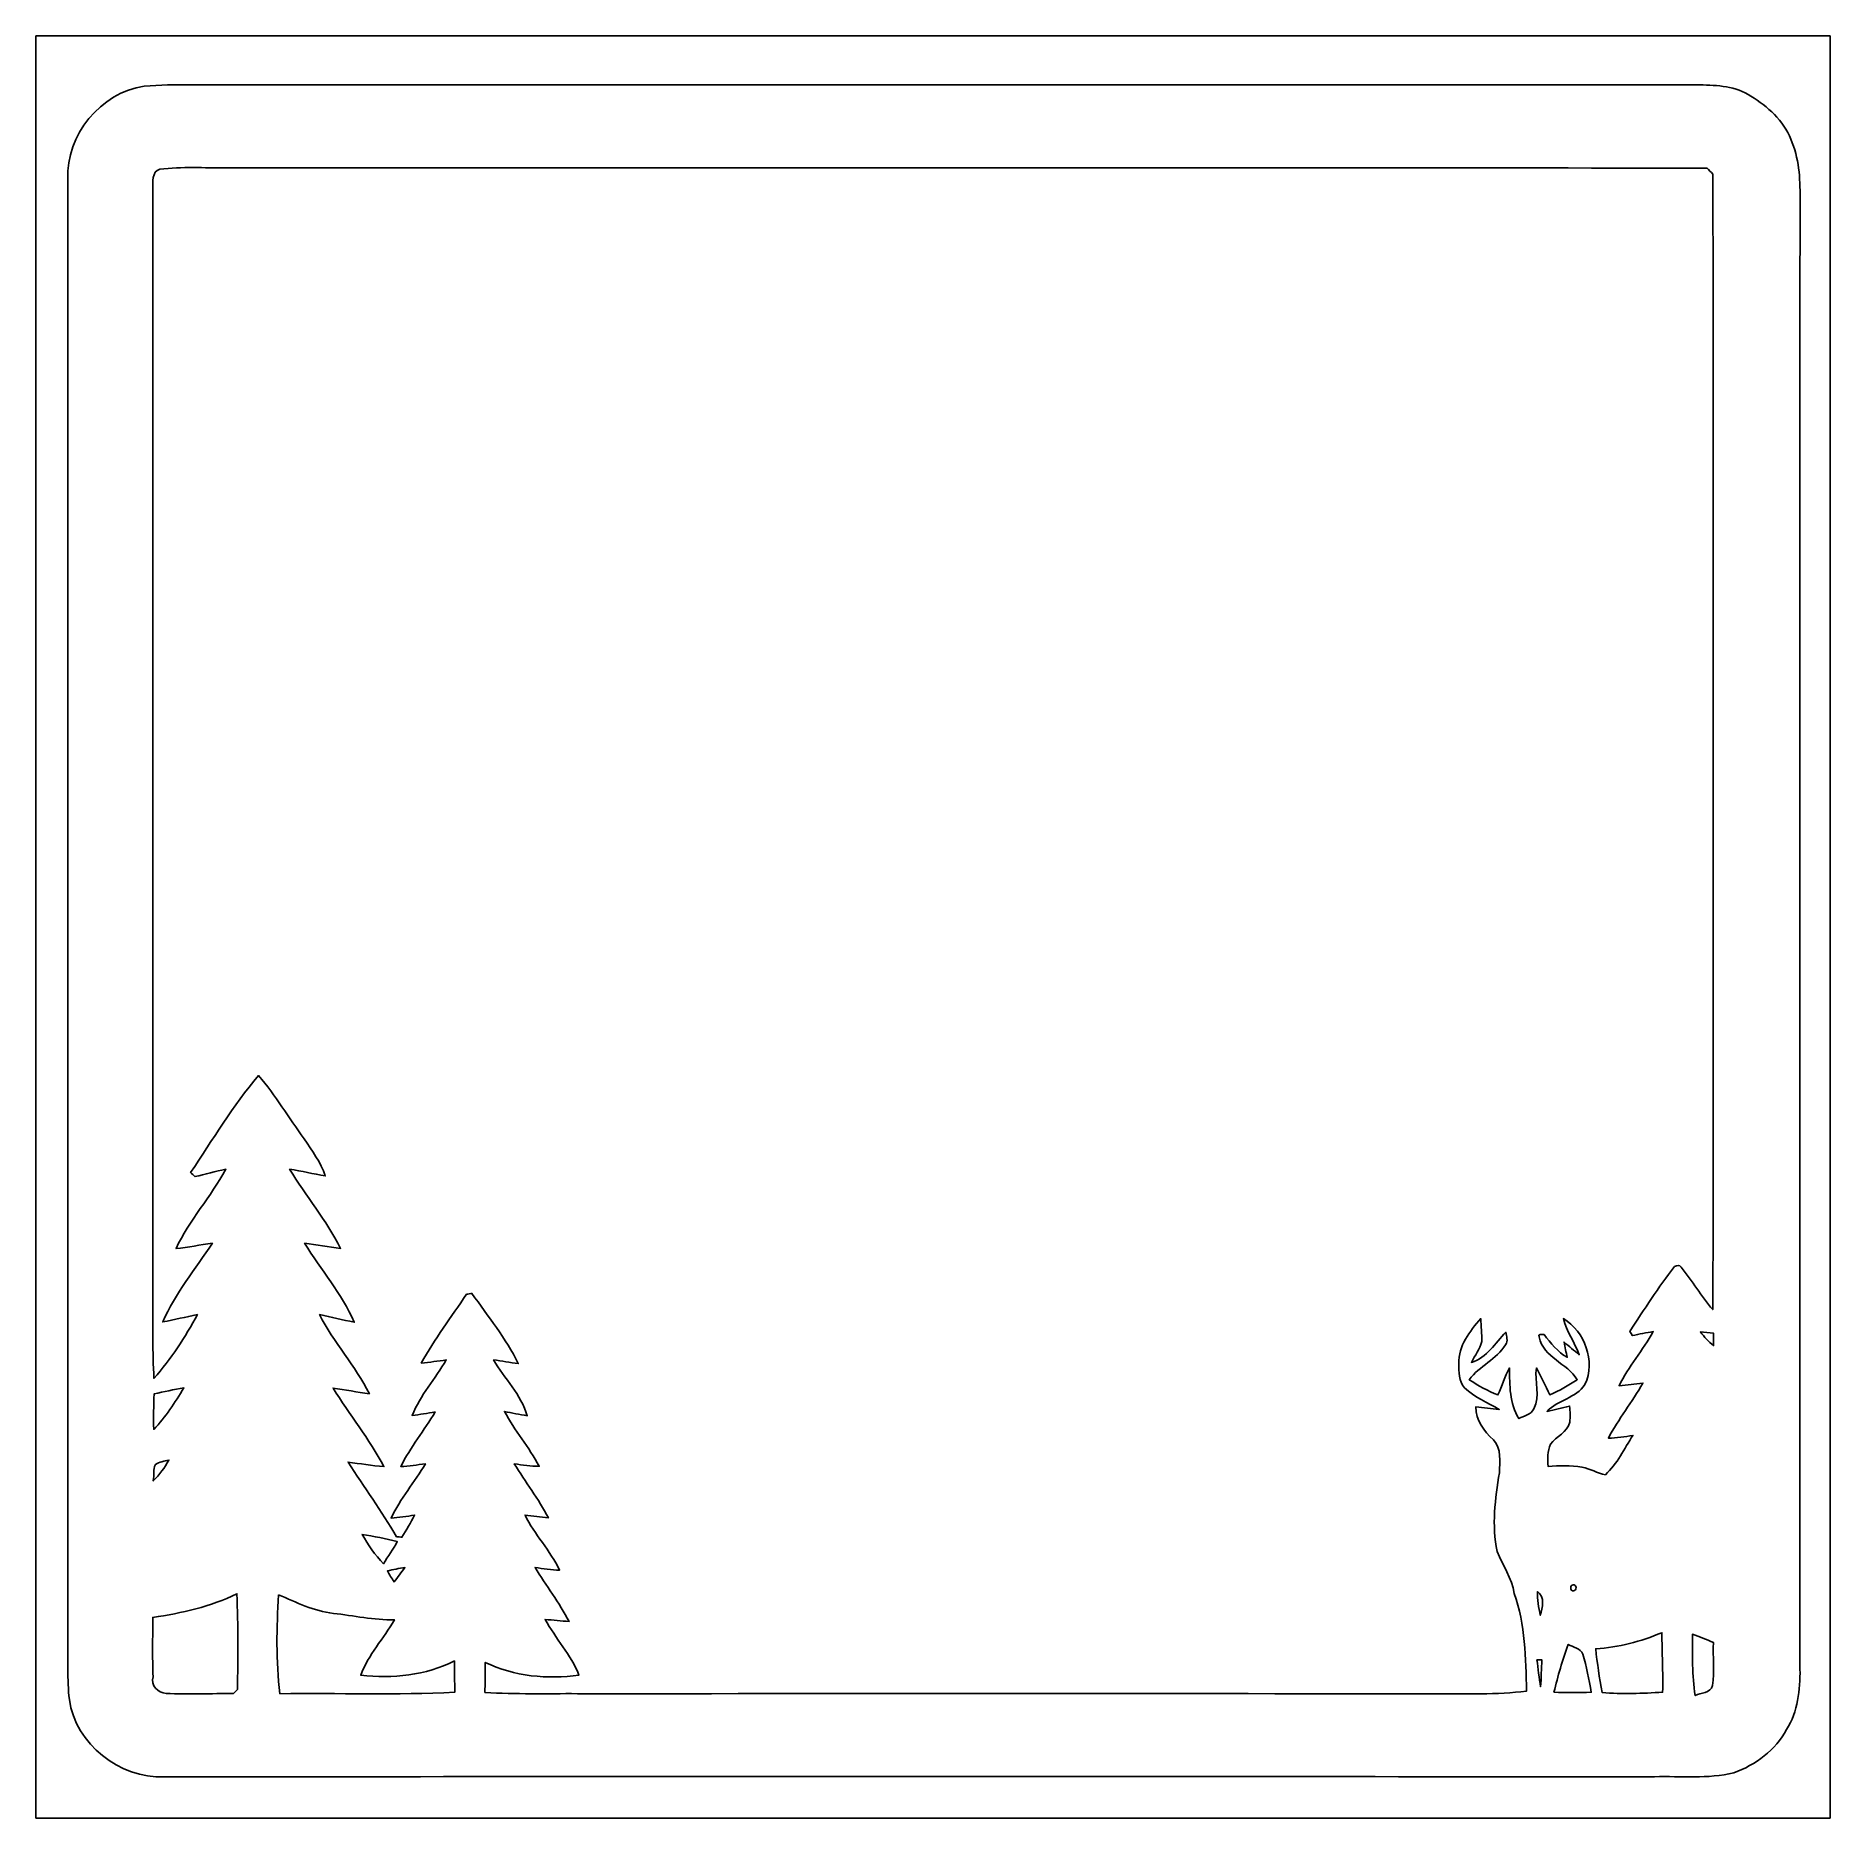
# Model space of a CAD drawing. Header units: centimetres. Extents: x -16.8 to 16.8, y -16.7 to 16.7.
import ezdxf

# ---------------------------------------------------------------- set-up
doc = ezdxf.new("R2010")
doc.units = ezdxf.units.CM
doc.header["$MEASUREMENT"] = 0
doc.layers.add('Layer 1', color=7, linetype='Continuous')

msp = doc.modelspace()

# ---------------------------------------------------------------- linework, layer by layer
at = {"layer": 'Layer 1', "color": 7}
for points, knots in [([(-16.77458, 16.66875), (-16.77458, 16.66875), (16.77458, 16.66875), (16.77458, 16.66875), (16.77458, 16.66875), (16.77458, 16.66875), (16.77458, -16.66875), (16.77458, -16.66875), (16.77458, -16.66875), (16.77458, -16.66875), (-16.77458, -16.66875), (-16.77458, -16.66875), (-16.77458, -16.66875), (-16.77458, -16.66875), (-16.77458, 16.66875), (-16.77458, 16.66875), (-16.77458, 16.66875), (-16.77458, 16.66875), (-16.77458, 16.66875), (-16.77458, 16.66875)], [0, 0, 0, 0, 0.16666667, 0.16666667, 0.16666667, 0.16666667, 0.33333333, 0.33333333, 0.33333333, 0.33333333, 0.5, 0.5, 0.5, 0.5, 0.66666667, 0.66666667, 0.66666667, 0.66666667, 1, 1, 1, 1]), ([(-14.74823, 15.72895), (-15.56103, 15.60795), (-16.22037, 14.81314), (-16.17592, 13.98834), (-16.17592, 13.98834), (-16.17486, 4.69829), (-16.17274, -4.59211), (-16.17698, -13.88216), (-16.17698, -13.88216), (-16.17239, -14.07125), (-16.17345, -14.26281), (-16.1477, -14.45189), (-16.1477, -14.45189), (-16.0341, -15.28657), (-15.20578, -15.92968), (-14.37605, -15.89511), (-14.37605, -15.89511), (-5.08635, -15.89052), (4.2037, -15.89193), (13.49375, -15.8944), (13.49375, -15.8944), (13.98517, -15.88029), (14.48999, -15.94132), (14.97224, -15.81961), (14.97224, -15.81961), (15.38252, -15.6778), (15.74976, -15.39275), (15.96178, -15.01034), (15.96178, -15.01034), (16.16992, -14.67485), (16.21825, -14.2688), (16.2112, -13.88251), (16.2112, -13.88251), (16.20979, -4.70994), (16.20837, 4.46264), (16.2119, 13.63521), (16.2119, 13.63521), (16.21578, 14.00775), (16.19321, 14.38981), (16.04045, 14.73553), (16.04045, 14.73553), (15.90499, 15.08619), (15.60548, 15.34548), (15.29503, 15.54198), (15.29503, 15.54198), (15.01634, 15.72789), (14.66532, 15.74624), (14.34112, 15.75294), (14.34112, 15.75294), (5.22746, 15.74976), (-3.8862, 15.75223), (-12.99986, 15.75153), (-12.99986, 15.75153), (-13.58265, 15.74553), (-14.1665, 15.77587), (-14.74823, 15.72895)], [0, 0, 0, 0, 0.06666667, 0.06666667, 0.06666667, 0.06666667, 0.13333333, 0.13333333, 0.13333333, 0.13333333, 0.2, 0.2, 0.2, 0.2, 0.26666667, 0.26666667, 0.26666667, 0.26666667, 0.33333333, 0.33333333, 0.33333333, 0.33333333, 0.4, 0.4, 0.4, 0.4, 0.46666667, 0.46666667, 0.46666667, 0.46666667, 0.53333333, 0.53333333, 0.53333333, 0.53333333, 0.6, 0.6, 0.6, 0.6, 0.66666667, 0.66666667, 0.66666667, 0.66666667, 0.73333333, 0.73333333, 0.73333333, 0.73333333, 0.8, 0.8, 0.8, 0.8, 0.86666667, 0.86666667, 0.86666667, 0.86666667, 1, 1, 1, 1]), ([(-14.45895, 14.17496), (-14.04585, 14.22471), (-13.6271, 14.19578), (-13.21153, 14.20072), (-13.21153, 14.20072), (-3.98357, 14.19401), (5.24475, 14.20707), (14.47271, 14.19437), (14.47271, 14.19437), (14.50869, 14.15768), (14.54538, 14.12099), (14.58242, 14.08465), (14.58242, 14.08465), (14.59406, 9.14894), (14.58383, 4.21287), (14.58736, -0.72319), (14.58736, -0.72319), (14.58172, -2.86808), (14.59865, -5.01297), (14.57854, -7.15751), (14.57854, -7.15751), (14.36052, -6.90951), (14.20213, -6.61564), (13.9894, -6.36482), (13.9894, -6.36482), (13.96153, -6.31437), (13.90862, -6.32813), (13.86734, -6.35035), (13.86734, -6.35035), (13.5636, -6.73806), (13.29761, -7.15292), (13.02949, -7.56567), (13.02949, -7.56567), (13.04114, -7.58437), (13.06442, -7.62247), (13.07606, -7.64117), (13.07606, -7.64117), (13.20694, -7.61682), (13.33606, -7.58931), (13.468, -7.56885), (13.468, -7.56885), (13.27115, -7.91598), (13.00656, -8.2229), (12.83017, -8.58202), (12.83017, -8.58202), (12.97728, -8.56791), (13.1258, -8.55027), (13.27326, -8.53228), (13.27326, -8.53228), (13.0743, -8.88471), (12.81606, -9.2015), (12.62909, -9.56134), (12.62909, -9.56134), (12.78326, -9.56098), (12.9346, -9.53206), (13.08664, -9.51018), (13.08664, -9.51018), (12.92542, -9.7596), (12.79419, -10.04182), (12.57371, -10.24431), (12.57371, -10.24431), (12.42025, -10.22138), (12.28725, -10.13072), (12.1352, -10.10391), (12.1352, -10.10391), (11.92389, -10.07286), (11.71116, -10.07428), (11.4995, -10.09015), (11.4995, -10.09015), (11.49421, -9.95151), (11.48362, -9.80369), (11.54818, -9.67599), (11.54818, -9.67599), (11.64872, -9.51971), (11.86744, -9.46185), (11.90519, -9.26042), (11.90519, -9.26042), (11.91789, -9.15987), (11.91507, -9.0618), (11.90166, -8.96267), (11.90166, -8.96267), (11.76126, -8.9916), (11.62332, -9.02899), (11.48362, -9.06074), (11.48362, -9.06074), (11.68224, -8.84096), (12.02443, -8.81451), (12.18988, -8.55627), (12.18988, -8.55627), (12.39344, -8.12553), (12.18918, -7.56391), (11.78807, -7.32578), (11.78807, -7.32578), (11.85016, -7.56532), (11.99621, -7.77099), (12.08511, -8.00029), (12.08511, -8.00029), (11.98704, -7.92551), (11.89496, -7.84331), (11.79936, -7.76534), (11.79936, -7.76534), (11.81664, -7.86024), (11.83781, -7.95479), (11.85792, -8.04933), (11.85792, -8.04933), (11.67589, -7.94985), (11.55488, -7.77946), (11.42471, -7.62459), (11.42471, -7.62459), (11.39331, -7.63023), (11.29524, -7.60271), (11.33687, -7.66904), (11.33687, -7.66904), (11.40813, -8.06027), (11.86356, -8.15411), (12.04666, -8.46878), (12.04666, -8.46878), (11.87909, -8.56897), (11.71399, -8.67481), (11.53336, -8.74959), (11.53336, -8.74959), (11.45328, -8.58026), (11.37391, -8.41022), (11.28219, -8.24794), (11.28219, -8.24794), (11.2462, -8.50124), (11.3598, -8.77499), (11.2335, -9.01136), (11.2335, -9.01136), (11.18552, -9.12036), (11.04829, -9.14576), (10.95692, -9.19586), (10.95692, -9.19586), (10.77207, -8.91187), (10.78724, -8.57215), (10.77771, -8.2483), (10.77771, -8.2483), (10.69058, -8.40881), (10.64013, -8.58591), (10.56358, -8.75171), (10.56358, -8.75171), (10.37343, -8.6808), (10.19669, -8.5785), (10.02736, -8.46772), (10.02736, -8.46772), (10.21891, -8.21373), (10.53606, -8.08496), (10.70751, -7.81297), (10.70751, -7.81297), (10.75514, -7.74347), (10.72409, -7.65528), (10.7121, -7.58014), (10.7121, -7.58014), (10.50996, -7.78439), (10.36108, -8.05074), (10.06863, -8.14458), (10.06863, -8.14458), (10.13107, -8.01441), (10.22597, -7.89623), (10.26231, -7.75582), (10.26231, -7.75582), (10.26054, -7.61189), (10.25207, -7.46725), (10.24184, -7.32331), (10.24184, -7.32331), (10.03653, -7.56003), (9.82274, -7.8359), (9.83156, -8.16716), (9.83156, -8.16716), (9.8358, -8.31779), (9.83086, -8.49595), (9.93951, -8.61695), (9.93951, -8.61695), (10.12014, -8.80322), (10.37131, -8.88859), (10.58686, -9.02511), (10.58686, -9.02511), (10.44081, -9.0103), (10.29441, -8.99125), (10.14906, -8.97608), (10.14906, -8.97608), (10.14977, -9.22902), (10.30252, -9.42975), (10.47785, -9.59556), (10.47785, -9.59556), (10.63731, -9.75536), (10.59321, -10.00301), (10.59039, -10.20763), (10.59039, -10.20763), (10.51137, -10.69269), (10.4454, -11.1947), (10.54841, -11.68153), (10.54841, -11.68153), (10.65354, -11.94294), (10.82463, -12.1793), (10.86979, -12.46434), (10.86979, -12.46434), (11.07228, -13.05101), (11.0811, -13.67755), (11.10015, -14.29103), (11.10015, -14.29103), (10.53747, -14.36899), (9.96738, -14.33654), (9.40153, -14.34147), (9.40153, -14.34147), (4.05095, -14.33971), (-1.29928, -14.34006), (-6.64986, -14.34112), (-6.64986, -14.34112), (-7.22595, -14.33724), (-7.80309, -14.35488), (-8.37812, -14.31854), (-8.37812, -14.31854), (-8.37671, -14.17814), (-8.37389, -13.89733), (-8.37212, -13.75692), (-8.37212, -13.75692), (-7.8292, -14.01445), (-7.21289, -14.08042), (-6.61988, -13.99152), (-6.61988, -13.99152), (-6.77263, -13.61228), (-7.05626, -13.30713), (-7.25205, -12.95188), (-7.25205, -12.95188), (-7.10283, -12.96529), (-6.95396, -12.9794), (-6.80438, -12.9921), (-6.80438, -12.9921), (-6.98888, -12.63721), (-7.23583, -12.32112), (-7.44185, -11.97998), (-7.44185, -11.97998), (-7.28909, -12.00185), (-7.13669, -12.03078), (-6.98147, -12.03007), (-6.98147, -12.03007), (-7.15892, -11.66354), (-7.45067, -11.36721), (-7.62741, -11.00102), (-7.62741, -11.00102), (-7.48242, -11.02184), (-7.33778, -11.03842), (-7.19208, -11.05429), (-7.19208, -11.05429), (-7.37517, -10.69834), (-7.62282, -10.3819), (-7.8299, -10.04041), (-7.8299, -10.04041), (-7.67503, -10.06228), (-7.52016, -10.09121), (-7.36283, -10.08768), (-7.36283, -10.08768), (-7.55474, -9.72996), (-7.82249, -9.41952), (-8.01299, -9.06145), (-8.01299, -9.06145), (-7.87153, -9.09002), (-7.73042, -9.11966), (-7.58754, -9.14188), (-7.58754, -9.14188), (-7.69902, -8.7443), (-8.01441, -8.44762), (-8.21725, -8.09625), (-8.21725, -8.09625), (-8.06309, -8.11671), (-7.91034, -8.1474), (-7.75582, -8.16751), (-7.75582, -8.16751), (-7.98442, -7.69408), (-8.32168, -7.2831), (-8.62048, -6.85412), (-8.62048, -6.85412), (-8.64623, -6.858), (-8.69738, -6.86576), (-8.72278, -6.86964), (-8.72278, -6.86964), (-9.00853, -7.2965), (-9.32039, -7.70714), (-9.56769, -8.15834), (-9.56769, -8.15834), (-9.41211, -8.14141), (-9.25689, -8.11742), (-9.10167, -8.09872), (-9.10167, -8.09872), (-9.30875, -8.44832), (-9.58462, -8.75665), (-9.73984, -9.13624), (-9.73984, -9.13624), (-9.59485, -9.12248), (-9.45268, -9.09179), (-9.30875, -9.07062), (-9.30875, -9.07062), (-9.51265, -9.4167), (-9.76842, -9.73138), (-9.95151, -10.0898), (-9.95151, -10.0898), (-9.79629, -10.0905), (-9.64353, -10.06158), (-9.49078, -10.04006), (-9.49078, -10.04006), (-9.69328, -10.38578), (-9.95892, -10.69446), (-10.13248, -11.05747), (-10.13248, -11.05747), (-9.98608, -11.04371), (-9.84038, -11.0236), (-9.69469, -11.00137), (-9.69469, -11.00137), (-9.76489, -11.14354), (-9.84991, -11.27689), (-9.93034, -11.41377), (-9.93034, -11.41377), (-9.95504, -11.41201), (-10.00407, -11.40813), (-10.02877, -11.40636), (-10.02877, -11.40636), (-10.30993, -10.92659), (-10.6366, -10.47679), (-10.93682, -10.00972), (-10.93682, -10.00972), (-10.71351, -10.03617), (-10.49161, -10.08168), (-10.26619, -10.09191), (-10.26619, -10.09191), (-10.54488, -9.57862), (-10.90613, -9.11754), (-11.21833, -8.62612), (-11.21833, -8.62612), (-10.99185, -8.65822), (-10.76713, -8.70056), (-10.53959, -8.72913), (-10.53959, -8.72913), (-10.80417, -8.20773), (-11.20563, -7.76887), (-11.47022, -7.24888), (-11.47022, -7.24888), (-11.25326, -7.29368), (-11.03912, -7.34907), (-10.82146, -7.39281), (-10.82146, -7.39281), (-11.05676, -6.85871), (-11.44517, -6.40997), (-11.74891, -5.91538), (-11.74891, -5.91538), (-11.52454, -5.94113), (-11.30229, -5.9817), (-11.07793, -6.01098), (-11.07793, -6.01098), (-11.34392, -5.48499), (-11.72386, -5.03096), (-12.02972, -4.53037), (-12.02972, -4.53037), (-11.80641, -4.56459), (-11.58663, -4.61751), (-11.36403, -4.65631), (-11.36403, -4.65631), (-11.44552, -4.4002), (-11.61486, -4.18536), (-11.75879, -3.9624), (-11.75879, -3.9624), (-12.04313, -3.56835), (-12.29466, -3.1496), (-12.61039, -2.77954), (-12.61039, -2.77954), (-13.0937, -3.33975), (-13.46835, -3.98251), (-13.88216, -4.59352), (-13.88216, -4.59352), (-13.85535, -4.61857), (-13.82854, -4.64397), (-13.80173, -4.66972), (-13.80173, -4.66972), (-13.60876, -4.62174), (-13.41684, -4.57024), (-13.22211, -4.53143), (-13.22211, -4.53143), (-13.50151, -5.04437), (-13.90579, -5.48358), (-14.1538, -6.01557), (-14.1538, -6.01557), (-13.92484, -5.99722), (-13.70118, -5.9436), (-13.47364, -5.91397), (-13.47364, -5.91397), (-13.78761, -6.4008), (-14.17249, -6.8513), (-14.40251, -7.38752), (-14.40251, -7.38752), (-14.18484, -7.34589), (-13.97, -7.29368), (-13.75269, -7.24958), (-13.75269, -7.24958), (-13.98517, -7.66939), (-14.24517, -8.08602), (-14.56796, -8.44303), (-14.56796, -8.44303), (-14.57925, -8.19785), (-14.5856, -7.95302), (-14.58736, -7.70819), (-14.58736, -7.70819), (-14.58877, -0.53446), (-14.58489, 6.63928), (-14.58948, 13.81266), (-14.58948, 13.81266), (-14.58595, 13.92379), (-14.60888, 14.13439), (-14.45895, 14.17496)], [0, 0, 0, 0, 0.00970874, 0.00970874, 0.00970874, 0.00970874, 0.01941748, 0.01941748, 0.01941748, 0.01941748, 0.02912621, 0.02912621, 0.02912621, 0.02912621, 0.03883495, 0.03883495, 0.03883495, 0.03883495, 0.04854369, 0.04854369, 0.04854369, 0.04854369, 0.05825243, 0.05825243, 0.05825243, 0.05825243, 0.06796117, 0.06796117, 0.06796117, 0.06796117, 0.0776699, 0.0776699, 0.0776699, 0.0776699, 0.08737864, 0.08737864, 0.08737864, 0.08737864, 0.09708738, 0.09708738, 0.09708738, 0.09708738, 0.10679612, 0.10679612, 0.10679612, 0.10679612, 0.11650485, 0.11650485, 0.11650485, 0.11650485, 0.12621359, 0.12621359, 0.12621359, 0.12621359, 0.13592233, 0.13592233, 0.13592233, 0.13592233, 0.14563107, 0.14563107, 0.14563107, 0.14563107, 0.15533981, 0.15533981, 0.15533981, 0.15533981, 0.16504854, 0.16504854, 0.16504854, 0.16504854, 0.17475728, 0.17475728, 0.17475728, 0.17475728, 0.18446602, 0.18446602, 0.18446602, 0.18446602, 0.19417476, 0.19417476, 0.19417476, 0.19417476, 0.2038835, 0.2038835, 0.2038835, 0.2038835, 0.21359223, 0.21359223, 0.21359223, 0.21359223, 0.22330097, 0.22330097, 0.22330097, 0.22330097, 0.23300971, 0.23300971, 0.23300971, 0.23300971, 0.24271845, 0.24271845, 0.24271845, 0.24271845, 0.25242718, 0.25242718, 0.25242718, 0.25242718, 0.26213592, 0.26213592, 0.26213592, 0.26213592, 0.27184466, 0.27184466, 0.27184466, 0.27184466, 0.2815534, 0.2815534, 0.2815534, 0.2815534, 0.29126214, 0.29126214, 0.29126214, 0.29126214, 0.30097087, 0.30097087, 0.30097087, 0.30097087, 0.31067961, 0.31067961, 0.31067961, 0.31067961, 0.32038835, 0.32038835, 0.32038835, 0.32038835, 0.33009709, 0.33009709, 0.33009709, 0.33009709, 0.33980583, 0.33980583, 0.33980583, 0.33980583, 0.34951456, 0.34951456, 0.34951456, 0.34951456, 0.3592233, 0.3592233, 0.3592233, 0.3592233, 0.36893204, 0.36893204, 0.36893204, 0.36893204, 0.37864078, 0.37864078, 0.37864078, 0.37864078, 0.38834951, 0.38834951, 0.38834951, 0.38834951, 0.39805825, 0.39805825, 0.39805825, 0.39805825, 0.40776699, 0.40776699, 0.40776699, 0.40776699, 0.41747573, 0.41747573, 0.41747573, 0.41747573, 0.42718447, 0.42718447, 0.42718447, 0.42718447, 0.4368932, 0.4368932, 0.4368932, 0.4368932, 0.44660194, 0.44660194, 0.44660194, 0.44660194, 0.45631068, 0.45631068, 0.45631068, 0.45631068, 0.46601942, 0.46601942, 0.46601942, 0.46601942, 0.47572816, 0.47572816, 0.47572816, 0.47572816, 0.48543689, 0.48543689, 0.48543689, 0.48543689, 0.49514563, 0.49514563, 0.49514563, 0.49514563, 0.50485437, 0.50485437, 0.50485437, 0.50485437, 0.51456311, 0.51456311, 0.51456311, 0.51456311, 0.52427184, 0.52427184, 0.52427184, 0.52427184, 0.53398058, 0.53398058, 0.53398058, 0.53398058, 0.54368932, 0.54368932, 0.54368932, 0.54368932, 0.55339806, 0.55339806, 0.55339806, 0.55339806, 0.5631068, 0.5631068, 0.5631068, 0.5631068, 0.57281553, 0.57281553, 0.57281553, 0.57281553, 0.58252427, 0.58252427, 0.58252427, 0.58252427, 0.59223301, 0.59223301, 0.59223301, 0.59223301, 0.60194175, 0.60194175, 0.60194175, 0.60194175, 0.61165049, 0.61165049, 0.61165049, 0.61165049, 0.62135922, 0.62135922, 0.62135922, 0.62135922, 0.63106796, 0.63106796, 0.63106796, 0.63106796, 0.6407767, 0.6407767, 0.6407767, 0.6407767, 0.65048544, 0.65048544, 0.65048544, 0.65048544, 0.66019417, 0.66019417, 0.66019417, 0.66019417, 0.66990291, 0.66990291, 0.66990291, 0.66990291, 0.67961165, 0.67961165, 0.67961165, 0.67961165, 0.68932039, 0.68932039, 0.68932039, 0.68932039, 0.69902913, 0.69902913, 0.69902913, 0.69902913, 0.70873786, 0.70873786, 0.70873786, 0.70873786, 0.7184466, 0.7184466, 0.7184466, 0.7184466, 0.72815534, 0.72815534, 0.72815534, 0.72815534, 0.73786408, 0.73786408, 0.73786408, 0.73786408, 0.74757282, 0.74757282, 0.74757282, 0.74757282, 0.75728155, 0.75728155, 0.75728155, 0.75728155, 0.76699029, 0.76699029, 0.76699029, 0.76699029, 0.77669903, 0.77669903, 0.77669903, 0.77669903, 0.78640777, 0.78640777, 0.78640777, 0.78640777, 0.7961165, 0.7961165, 0.7961165, 0.7961165, 0.80582524, 0.80582524, 0.80582524, 0.80582524, 0.81553398, 0.81553398, 0.81553398, 0.81553398, 0.82524272, 0.82524272, 0.82524272, 0.82524272, 0.83495146, 0.83495146, 0.83495146, 0.83495146, 0.84466019, 0.84466019, 0.84466019, 0.84466019, 0.85436893, 0.85436893, 0.85436893, 0.85436893, 0.86407767, 0.86407767, 0.86407767, 0.86407767, 0.87378641, 0.87378641, 0.87378641, 0.87378641, 0.88349515, 0.88349515, 0.88349515, 0.88349515, 0.89320388, 0.89320388, 0.89320388, 0.89320388, 0.90291262, 0.90291262, 0.90291262, 0.90291262, 0.91262136, 0.91262136, 0.91262136, 0.91262136, 0.9223301, 0.9223301, 0.9223301, 0.9223301, 0.93203883, 0.93203883, 0.93203883, 0.93203883, 0.94174757, 0.94174757, 0.94174757, 0.94174757, 0.95145631, 0.95145631, 0.95145631, 0.95145631, 0.96116505, 0.96116505, 0.96116505, 0.96116505, 0.97087379, 0.97087379, 0.97087379, 0.97087379, 0.98058252, 0.98058252, 0.98058252, 0.98058252, 1, 1, 1, 1]), ([(14.34924, -7.57414), (14.43002, -7.58014), (14.51151, -7.5879), (14.59265, -7.59636), (14.59265, -7.59636), (14.59512, -7.67362), (14.59689, -7.75053), (14.59653, -7.82814), (14.59653, -7.82814), (14.50234, -7.75547), (14.42156, -7.66798), (14.34924, -7.57414)], [0, 0, 0, 0, 0.25, 0.25, 0.25, 0.25, 0.5, 0.5, 0.5, 0.5, 1, 1, 1, 1]), ([(-14.56373, -8.73372), (-14.37887, -8.69386), (-14.19472, -8.65011), (-14.00739, -8.62118), (-14.00739, -8.62118), (-14.17638, -8.89212), (-14.34359, -9.17116), (-14.57184, -9.39694), (-14.57184, -9.39694), (-14.57396, -9.1754), (-14.57466, -8.95456), (-14.56373, -8.73372)], [0, 0, 0, 0, 0.25, 0.25, 0.25, 0.25, 0.5, 0.5, 0.5, 0.5, 1, 1, 1, 1]), ([(-14.53938, -10.0517), (-14.46213, -10.00795), (-14.37358, -9.99031), (-14.28821, -9.97021), (-14.28821, -9.97021), (-14.36123, -10.11626), (-14.46777, -10.24184), (-14.57925, -10.36002), (-14.57925, -10.36002), (-14.55491, -10.24608), (-14.58736, -10.15118), (-14.53938, -10.0517)], [0, 0, 0, 0, 0.25, 0.25, 0.25, 0.25, 0.5, 0.5, 0.5, 0.5, 1, 1, 1, 1]), ([(-10.67611, -11.3605), (-10.45492, -11.39719), (-10.23549, -11.44446), (-10.01677, -11.49562), (-10.01677, -11.49562), (-10.09544, -11.6392), (-10.18822, -11.77255), (-10.27606, -11.91084), (-10.27606, -11.91084), (-10.43164, -11.74503), (-10.56393, -11.55771), (-10.67611, -11.3605)], [0, 0, 0, 0, 0.25, 0.25, 0.25, 0.25, 0.5, 0.5, 0.5, 0.5, 1, 1, 1, 1]), ([(-10.20233, -12.04313), (-10.09333, -12.01984), (-9.98432, -11.9955), (-9.87354, -11.98104), (-9.87354, -11.98104), (-9.93951, -12.07206), (-10.0076, -12.16131), (-10.07639, -12.25127), (-10.07639, -12.25127), (-10.12049, -12.18318), (-10.16282, -12.11368), (-10.20233, -12.04313)], [0, 0, 0, 0, 0.25, 0.25, 0.25, 0.25, 0.5, 0.5, 0.5, 0.5, 1, 1, 1, 1]), ([(11.95035, -12.31159), (12.01244, -12.27314), (12.05301, -12.38144), (11.99656, -12.41178), (11.99656, -12.41178), (11.93447, -12.45023), (11.89496, -12.34123), (11.95035, -12.31159)], [0, 0, 0, 0, 0.33333333, 0.33333333, 0.33333333, 0.33333333, 1, 1, 1, 1]), ([(-14.58877, -12.9159), (-14.04867, -12.82982), (-13.50998, -12.71517), (-13.01538, -12.47246), (-13.01538, -12.47246), (-12.9921, -13.06865), (-12.99739, -13.6652), (-13.00409, -14.26175), (-13.00409, -14.26175), (-13.02914, -14.28574), (-13.05384, -14.31043), (-13.07853, -14.33548), (-13.07853, -14.33548), (-13.49939, -14.33971), (-13.92061, -14.35629), (-14.34112, -14.33654), (-14.34112, -14.33654), (-14.48929, -14.32631), (-14.63287, -14.18555), (-14.58313, -14.02362), (-14.58313, -14.02362), (-14.599, -13.65426), (-14.58913, -13.28491), (-14.58877, -12.9159)], [0, 0, 0, 0, 0.14285714, 0.14285714, 0.14285714, 0.14285714, 0.28571429, 0.28571429, 0.28571429, 0.28571429, 0.42857143, 0.42857143, 0.42857143, 0.42857143, 0.57142857, 0.57142857, 0.57142857, 0.57142857, 0.71428571, 0.71428571, 0.71428571, 0.71428571, 1, 1, 1, 1]), ([(-12.2368, -12.48904), (-11.90484, -12.62874), (-11.5764, -12.80089), (-11.21269, -12.83829), (-11.21269, -12.83829), (-10.83275, -12.88133), (-10.45492, -12.96705), (-10.07075, -12.95894), (-10.07075, -12.95894), (-10.27077, -13.30925), (-10.56217, -13.61158), (-10.6994, -13.99575), (-10.6994, -13.99575), (-10.10356, -14.06525), (-9.48796, -13.99963), (-8.94786, -13.72835), (-8.94786, -13.72835), (-8.94574, -13.92308), (-8.94433, -14.11817), (-8.94292, -14.31361), (-8.94292, -14.31361), (-10.03159, -14.3704), (-11.12203, -14.32631), (-12.2114, -14.34218), (-12.2114, -14.34218), (-12.28478, -13.72799), (-12.27596, -13.10499), (-12.2368, -12.48904)], [0, 0, 0, 0, 0.125, 0.125, 0.125, 0.125, 0.25, 0.25, 0.25, 0.25, 0.375, 0.375, 0.375, 0.375, 0.5, 0.5, 0.5, 0.5, 0.625, 0.625, 0.625, 0.625, 0.75, 0.75, 0.75, 0.75, 1, 1, 1, 1]), ([(11.30406, -12.43118), (11.45046, -12.54054), (11.39225, -12.72434), (11.35592, -12.87463), (11.35592, -12.87463), (11.32452, -12.72822), (11.29206, -12.58147), (11.30406, -12.43118)], [0, 0, 0, 0, 0.33333333, 0.33333333, 0.33333333, 0.33333333, 1, 1, 1, 1]), ([(11.87873, -13.41861), (11.96128, -13.46976), (12.11016, -13.49022), (12.14967, -13.59994), (12.14967, -13.59994), (12.22128, -13.83277), (12.26855, -14.07372), (12.30842, -14.31466), (12.30842, -14.31466), (12.07558, -14.32348), (11.84275, -14.32348), (11.61097, -14.31396), (11.61097, -14.31396), (11.68329, -14.01092), (11.76937, -13.71036), (11.87873, -13.41861)], [0, 0, 0, 0, 0.2, 0.2, 0.2, 0.2, 0.4, 0.4, 0.4, 0.4, 0.6, 0.6, 0.6, 0.6, 1, 1, 1, 1]), ([(12.39202, -13.49904), (12.82065, -13.47964), (13.23411, -13.36322), (13.62922, -13.20094), (13.62922, -13.20094), (13.62922, -13.57136), (13.65426, -13.94284), (13.64227, -14.31396), (13.64227, -14.31396), (13.26515, -14.33583), (12.88591, -14.35241), (12.50985, -14.31819), (12.50985, -14.31819), (12.46329, -14.04585), (12.41848, -13.7735), (12.39202, -13.49904)], [0, 0, 0, 0, 0.2, 0.2, 0.2, 0.2, 0.4, 0.4, 0.4, 0.4, 0.6, 0.6, 0.6, 0.6, 1, 1, 1, 1]), ([(14.20036, -13.22917), (14.33195, -13.27679), (14.46212, -13.32936), (14.59265, -13.38227), (14.59265, -13.38227), (14.58207, -13.65003), (14.61382, -13.92273), (14.57325, -14.18908), (14.57325, -14.18908), (14.54467, -14.33195), (14.34641, -14.32278), (14.25257, -14.37711), (14.25257, -14.37711), (14.19049, -13.99752), (14.19719, -13.61193), (14.20036, -13.22917)], [0, 0, 0, 0, 0.2, 0.2, 0.2, 0.2, 0.4, 0.4, 0.4, 0.4, 0.6, 0.6, 0.6, 0.6, 1, 1, 1, 1]), ([(11.29277, -13.70753), (11.3157, -13.70718), (11.36121, -13.70577), (11.38414, -13.70506), (11.38414, -13.70506), (11.37602, -13.87263), (11.37356, -14.04303), (11.36191, -14.21165), (11.36191, -14.21165), (11.33016, -14.04514), (11.31252, -13.87475), (11.29277, -13.70753)], [0, 0, 0, 0, 0.25, 0.25, 0.25, 0.25, 0.5, 0.5, 0.5, 0.5, 1, 1, 1, 1])]:
    msp.add_open_spline(points, degree=3, knots=knots, dxfattribs=at)
at = {"layer": 'Layer 1', "color": 250}
for points, knots in [([(-14.74823, 15.72895), (-14.1665, 15.77587), (-13.58265, 15.74553), (-12.99986, 15.75153), (-12.99986, 15.75153), (-3.8862, 15.75223), (5.22746, 15.74976), (14.34112, 15.75294), (14.34112, 15.75294), (14.66532, 15.74624), (15.01634, 15.72789), (15.29503, 15.54198), (15.29503, 15.54198), (15.60548, 15.34548), (15.90499, 15.08619), (16.04045, 14.73553), (16.04045, 14.73553), (16.19321, 14.38981), (16.21578, 14.00775), (16.2119, 13.63521), (16.2119, 13.63521), (16.20837, 4.46264), (16.20979, -4.70994), (16.2112, -13.88251), (16.2112, -13.88251), (16.21825, -14.2688), (16.16992, -14.67485), (15.96178, -15.01034), (15.96178, -15.01034), (15.74976, -15.39275), (15.38252, -15.6778), (14.97224, -15.81961), (14.97224, -15.81961), (14.48999, -15.94132), (13.98517, -15.88029), (13.49375, -15.8944), (13.49375, -15.8944), (4.2037, -15.89193), (-5.08635, -15.89052), (-14.37605, -15.89511), (-14.37605, -15.89511), (-15.20578, -15.92968), (-16.0341, -15.28657), (-16.1477, -14.45189), (-16.1477, -14.45189), (-16.17345, -14.26281), (-16.17239, -14.07125), (-16.17698, -13.88216), (-16.17698, -13.88216), (-16.17274, -4.59211), (-16.17486, 4.69829), (-16.17592, 13.98834), (-16.17592, 13.98834), (-16.22037, 14.81314), (-15.56103, 15.60795), (-14.74823, 15.72895), (-14.74823, 15.72895), (-14.74823, 15.72895), (-14.74823, 15.72895), (-14.74823, 15.72895)], [0, 0, 0, 0, 0.0625, 0.0625, 0.0625, 0.0625, 0.125, 0.125, 0.125, 0.125, 0.1875, 0.1875, 0.1875, 0.1875, 0.25, 0.25, 0.25, 0.25, 0.3125, 0.3125, 0.3125, 0.3125, 0.375, 0.375, 0.375, 0.375, 0.4375, 0.4375, 0.4375, 0.4375, 0.5, 0.5, 0.5, 0.5, 0.5625, 0.5625, 0.5625, 0.5625, 0.625, 0.625, 0.625, 0.625, 0.6875, 0.6875, 0.6875, 0.6875, 0.75, 0.75, 0.75, 0.75, 0.8125, 0.8125, 0.8125, 0.8125, 0.875, 0.875, 0.875, 0.875, 1, 1, 1, 1]), ([(-14.45895, 14.17496), (-14.60888, 14.13439), (-14.58595, 13.92379), (-14.58948, 13.81266), (-14.58948, 13.81266), (-14.58489, 6.63928), (-14.58877, -0.53446), (-14.58736, -7.70819), (-14.58736, -7.70819), (-14.5856, -7.95302), (-14.57925, -8.19785), (-14.56796, -8.44303), (-14.56796, -8.44303), (-14.24517, -8.08602), (-13.98517, -7.66939), (-13.75269, -7.24958), (-13.75269, -7.24958), (-13.97, -7.29368), (-14.18484, -7.34589), (-14.40251, -7.38752), (-14.40251, -7.38752), (-14.17249, -6.8513), (-13.78761, -6.4008), (-13.47364, -5.91397), (-13.47364, -5.91397), (-13.70118, -5.9436), (-13.92484, -5.99722), (-14.1538, -6.01557), (-14.1538, -6.01557), (-13.90579, -5.48358), (-13.50151, -5.04437), (-13.22211, -4.53143), (-13.22211, -4.53143), (-13.41684, -4.57024), (-13.60876, -4.62174), (-13.80173, -4.66972), (-13.80173, -4.66972), (-13.82854, -4.64397), (-13.85535, -4.61857), (-13.88216, -4.59352), (-13.88216, -4.59352), (-13.46835, -3.98251), (-13.0937, -3.33975), (-12.61039, -2.77954), (-12.61039, -2.77954), (-12.29466, -3.1496), (-12.04313, -3.56835), (-11.75879, -3.9624), (-11.75879, -3.9624), (-11.61486, -4.18536), (-11.44552, -4.4002), (-11.36403, -4.65631), (-11.36403, -4.65631), (-11.58663, -4.61751), (-11.80641, -4.56459), (-12.02972, -4.53037), (-12.02972, -4.53037), (-11.72386, -5.03096), (-11.34392, -5.48499), (-11.07793, -6.01098), (-11.07793, -6.01098), (-11.30229, -5.9817), (-11.52454, -5.94113), (-11.74891, -5.91538), (-11.74891, -5.91538), (-11.44517, -6.40997), (-11.05676, -6.85871), (-10.82146, -7.39281), (-10.82146, -7.39281), (-11.03912, -7.34907), (-11.25326, -7.29368), (-11.47022, -7.24888), (-11.47022, -7.24888), (-11.20563, -7.76887), (-10.80417, -8.20773), (-10.53959, -8.72913), (-10.53959, -8.72913), (-10.76713, -8.70056), (-10.99185, -8.65822), (-11.21833, -8.62612), (-11.21833, -8.62612), (-10.90613, -9.11754), (-10.54488, -9.57862), (-10.26619, -10.09191), (-10.26619, -10.09191), (-10.49161, -10.08168), (-10.71351, -10.03617), (-10.93682, -10.00972), (-10.93682, -10.00972), (-10.6366, -10.47679), (-10.30993, -10.92659), (-10.02877, -11.40636), (-10.02877, -11.40636), (-10.00407, -11.40813), (-9.95504, -11.41201), (-9.93034, -11.41377), (-9.93034, -11.41377), (-9.84991, -11.27689), (-9.76489, -11.14354), (-9.69469, -11.00137), (-9.69469, -11.00137), (-9.84038, -11.0236), (-9.98608, -11.04371), (-10.13248, -11.05747), (-10.13248, -11.05747), (-9.95892, -10.69446), (-9.69328, -10.38578), (-9.49078, -10.04006), (-9.49078, -10.04006), (-9.64353, -10.06158), (-9.79629, -10.0905), (-9.95151, -10.0898), (-9.95151, -10.0898), (-9.76842, -9.73138), (-9.51265, -9.4167), (-9.30875, -9.07062), (-9.30875, -9.07062), (-9.45268, -9.09179), (-9.59485, -9.12248), (-9.73984, -9.13624), (-9.73984, -9.13624), (-9.58462, -8.75665), (-9.30875, -8.44832), (-9.10167, -8.09872), (-9.10167, -8.09872), (-9.25689, -8.11742), (-9.41211, -8.14141), (-9.56769, -8.15834), (-9.56769, -8.15834), (-9.32039, -7.70714), (-9.00853, -7.2965), (-8.72278, -6.86964), (-8.72278, -6.86964), (-8.69738, -6.86576), (-8.64623, -6.858), (-8.62048, -6.85412), (-8.62048, -6.85412), (-8.32168, -7.2831), (-7.98442, -7.69408), (-7.75582, -8.16751), (-7.75582, -8.16751), (-7.91034, -8.1474), (-8.06309, -8.11671), (-8.21725, -8.09625), (-8.21725, -8.09625), (-8.01441, -8.44762), (-7.69902, -8.7443), (-7.58754, -9.14188), (-7.58754, -9.14188), (-7.73042, -9.11966), (-7.87153, -9.09002), (-8.01299, -9.06145), (-8.01299, -9.06145), (-7.82249, -9.41952), (-7.55474, -9.72996), (-7.36283, -10.08768), (-7.36283, -10.08768), (-7.52016, -10.09121), (-7.67503, -10.06228), (-7.8299, -10.04041), (-7.8299, -10.04041), (-7.62282, -10.3819), (-7.37517, -10.69834), (-7.19208, -11.05429), (-7.19208, -11.05429), (-7.33778, -11.03842), (-7.48242, -11.02184), (-7.62741, -11.00102), (-7.62741, -11.00102), (-7.45067, -11.36721), (-7.15892, -11.66354), (-6.98147, -12.03007), (-6.98147, -12.03007), (-7.13669, -12.03078), (-7.28909, -12.00185), (-7.44185, -11.97998), (-7.44185, -11.97998), (-7.23583, -12.32112), (-6.98888, -12.63721), (-6.80438, -12.9921), (-6.80438, -12.9921), (-6.95396, -12.9794), (-7.10283, -12.96529), (-7.25205, -12.95188), (-7.25205, -12.95188), (-7.05626, -13.30713), (-6.77263, -13.61228), (-6.61988, -13.99152), (-6.61988, -13.99152), (-7.21289, -14.08042), (-7.8292, -14.01445), (-8.37212, -13.75692), (-8.37212, -13.75692), (-8.37389, -13.89733), (-8.37671, -14.17814), (-8.37812, -14.31854), (-8.37812, -14.31854), (-7.80309, -14.35488), (-7.22595, -14.33724), (-6.64986, -14.34112), (-6.64986, -14.34112), (-1.29928, -14.34006), (4.05095, -14.33971), (9.40153, -14.34147), (9.40153, -14.34147), (9.96738, -14.33654), (10.53747, -14.36899), (11.10015, -14.29103), (11.10015, -14.29103), (11.0811, -13.67755), (11.07228, -13.05101), (10.86979, -12.46434), (10.86979, -12.46434), (10.82463, -12.1793), (10.65354, -11.94294), (10.54841, -11.68153), (10.54841, -11.68153), (10.4454, -11.1947), (10.51137, -10.69269), (10.59039, -10.20763), (10.59039, -10.20763), (10.59321, -10.00301), (10.63731, -9.75536), (10.47785, -9.59556), (10.47785, -9.59556), (10.30252, -9.42975), (10.14977, -9.22902), (10.14906, -8.97608), (10.14906, -8.97608), (10.29441, -8.99125), (10.44081, -9.0103), (10.58686, -9.02511), (10.58686, -9.02511), (10.37131, -8.88859), (10.12014, -8.80322), (9.93951, -8.61695), (9.93951, -8.61695), (9.83086, -8.49595), (9.8358, -8.31779), (9.83156, -8.16716), (9.83156, -8.16716), (9.82274, -7.8359), (10.03653, -7.56003), (10.24184, -7.32331), (10.24184, -7.32331), (10.25207, -7.46725), (10.26054, -7.61189), (10.26231, -7.75582), (10.26231, -7.75582), (10.22597, -7.89623), (10.13107, -8.01441), (10.06863, -8.14458), (10.06863, -8.14458), (10.36108, -8.05074), (10.50996, -7.78439), (10.7121, -7.58014), (10.7121, -7.58014), (10.72409, -7.65528), (10.75514, -7.74347), (10.70751, -7.81297), (10.70751, -7.81297), (10.53606, -8.08496), (10.21891, -8.21373), (10.02736, -8.46772), (10.02736, -8.46772), (10.19669, -8.5785), (10.37343, -8.6808), (10.56358, -8.75171), (10.56358, -8.75171), (10.64013, -8.58591), (10.69058, -8.40881), (10.77771, -8.2483), (10.77771, -8.2483), (10.78724, -8.57215), (10.77207, -8.91187), (10.95692, -9.19586), (10.95692, -9.19586), (11.04829, -9.14576), (11.18552, -9.12036), (11.2335, -9.01136), (11.2335, -9.01136), (11.3598, -8.77499), (11.2462, -8.50124), (11.28219, -8.24794), (11.28219, -8.24794), (11.37391, -8.41022), (11.45328, -8.58026), (11.53336, -8.74959), (11.53336, -8.74959), (11.71399, -8.67481), (11.87909, -8.56897), (12.04666, -8.46878), (12.04666, -8.46878), (11.86356, -8.15411), (11.40813, -8.06027), (11.33687, -7.66904), (11.33687, -7.66904), (11.29524, -7.60271), (11.39331, -7.63023), (11.42471, -7.62459), (11.42471, -7.62459), (11.55488, -7.77946), (11.67589, -7.94985), (11.85792, -8.04933), (11.85792, -8.04933), (11.83781, -7.95479), (11.81664, -7.86024), (11.79936, -7.76534), (11.79936, -7.76534), (11.89496, -7.84331), (11.98704, -7.92551), (12.08511, -8.00029), (12.08511, -8.00029), (11.99621, -7.77099), (11.85016, -7.56532), (11.78807, -7.32578), (11.78807, -7.32578), (12.18918, -7.56391), (12.39344, -8.12553), (12.18988, -8.55627), (12.18988, -8.55627), (12.02443, -8.81451), (11.68224, -8.84096), (11.48362, -9.06074), (11.48362, -9.06074), (11.62332, -9.02899), (11.76126, -8.9916), (11.90166, -8.96267), (11.90166, -8.96267), (11.91507, -9.0618), (11.91789, -9.15987), (11.90519, -9.26042), (11.90519, -9.26042), (11.86744, -9.46185), (11.64872, -9.51971), (11.54818, -9.67599), (11.54818, -9.67599), (11.48362, -9.80369), (11.49421, -9.95151), (11.4995, -10.09015), (11.4995, -10.09015), (11.71116, -10.07428), (11.92389, -10.07286), (12.1352, -10.10391), (12.1352, -10.10391), (12.28725, -10.13072), (12.42025, -10.22138), (12.57371, -10.24431), (12.57371, -10.24431), (12.79419, -10.04182), (12.92542, -9.7596), (13.08664, -9.51018), (13.08664, -9.51018), (12.9346, -9.53206), (12.78326, -9.56098), (12.62909, -9.56134), (12.62909, -9.56134), (12.81606, -9.2015), (13.0743, -8.88471), (13.27326, -8.53228), (13.27326, -8.53228), (13.1258, -8.55027), (12.97728, -8.56791), (12.83017, -8.58202), (12.83017, -8.58202), (13.00656, -8.2229), (13.27115, -7.91598), (13.468, -7.56885), (13.468, -7.56885), (13.33606, -7.58931), (13.20694, -7.61682), (13.07606, -7.64117), (13.07606, -7.64117), (13.06442, -7.62247), (13.04114, -7.58437), (13.02949, -7.56567), (13.02949, -7.56567), (13.29761, -7.15292), (13.5636, -6.73806), (13.86734, -6.35035), (13.86734, -6.35035), (13.90862, -6.32813), (13.96153, -6.31437), (13.9894, -6.36482), (13.9894, -6.36482), (14.20213, -6.61564), (14.36052, -6.90951), (14.57854, -7.15751), (14.57854, -7.15751), (14.59865, -5.01297), (14.58172, -2.86808), (14.58736, -0.72319), (14.58736, -0.72319), (14.58383, 4.21287), (14.59406, 9.14894), (14.58242, 14.08465), (14.58242, 14.08465), (14.54538, 14.12099), (14.50869, 14.15768), (14.47271, 14.19437), (14.47271, 14.19437), (5.24475, 14.20707), (-3.98357, 14.19401), (-13.21153, 14.20072), (-13.21153, 14.20072), (-13.6271, 14.19578), (-14.04585, 14.22471), (-14.45895, 14.17496), (-14.45895, 14.17496), (-14.45895, 14.17496), (-14.45895, 14.17496), (-14.45895, 14.17496)], [0, 0, 0, 0, 0.00961538, 0.00961538, 0.00961538, 0.00961538, 0.01923077, 0.01923077, 0.01923077, 0.01923077, 0.02884615, 0.02884615, 0.02884615, 0.02884615, 0.03846154, 0.03846154, 0.03846154, 0.03846154, 0.04807692, 0.04807692, 0.04807692, 0.04807692, 0.05769231, 0.05769231, 0.05769231, 0.05769231, 0.06730769, 0.06730769, 0.06730769, 0.06730769, 0.07692308, 0.07692308, 0.07692308, 0.07692308, 0.08653846, 0.08653846, 0.08653846, 0.08653846, 0.09615385, 0.09615385, 0.09615385, 0.09615385, 0.10576923, 0.10576923, 0.10576923, 0.10576923, 0.11538462, 0.11538462, 0.11538462, 0.11538462, 0.125, 0.125, 0.125, 0.125, 0.13461538, 0.13461538, 0.13461538, 0.13461538, 0.14423077, 0.14423077, 0.14423077, 0.14423077, 0.15384615, 0.15384615, 0.15384615, 0.15384615, 0.16346154, 0.16346154, 0.16346154, 0.16346154, 0.17307692, 0.17307692, 0.17307692, 0.17307692, 0.18269231, 0.18269231, 0.18269231, 0.18269231, 0.19230769, 0.19230769, 0.19230769, 0.19230769, 0.20192308, 0.20192308, 0.20192308, 0.20192308, 0.21153846, 0.21153846, 0.21153846, 0.21153846, 0.22115385, 0.22115385, 0.22115385, 0.22115385, 0.23076923, 0.23076923, 0.23076923, 0.23076923, 0.24038462, 0.24038462, 0.24038462, 0.24038462, 0.25, 0.25, 0.25, 0.25, 0.25961538, 0.25961538, 0.25961538, 0.25961538, 0.26923077, 0.26923077, 0.26923077, 0.26923077, 0.27884615, 0.27884615, 0.27884615, 0.27884615, 0.28846154, 0.28846154, 0.28846154, 0.28846154, 0.29807692, 0.29807692, 0.29807692, 0.29807692, 0.30769231, 0.30769231, 0.30769231, 0.30769231, 0.31730769, 0.31730769, 0.31730769, 0.31730769, 0.32692308, 0.32692308, 0.32692308, 0.32692308, 0.33653846, 0.33653846, 0.33653846, 0.33653846, 0.34615385, 0.34615385, 0.34615385, 0.34615385, 0.35576923, 0.35576923, 0.35576923, 0.35576923, 0.36538462, 0.36538462, 0.36538462, 0.36538462, 0.375, 0.375, 0.375, 0.375, 0.38461538, 0.38461538, 0.38461538, 0.38461538, 0.39423077, 0.39423077, 0.39423077, 0.39423077, 0.40384615, 0.40384615, 0.40384615, 0.40384615, 0.41346154, 0.41346154, 0.41346154, 0.41346154, 0.42307692, 0.42307692, 0.42307692, 0.42307692, 0.43269231, 0.43269231, 0.43269231, 0.43269231, 0.44230769, 0.44230769, 0.44230769, 0.44230769, 0.45192308, 0.45192308, 0.45192308, 0.45192308, 0.46153846, 0.46153846, 0.46153846, 0.46153846, 0.47115385, 0.47115385, 0.47115385, 0.47115385, 0.48076923, 0.48076923, 0.48076923, 0.48076923, 0.49038462, 0.49038462, 0.49038462, 0.49038462, 0.5, 0.5, 0.5, 0.5, 0.50961538, 0.50961538, 0.50961538, 0.50961538, 0.51923077, 0.51923077, 0.51923077, 0.51923077, 0.52884615, 0.52884615, 0.52884615, 0.52884615, 0.53846154, 0.53846154, 0.53846154, 0.53846154, 0.54807692, 0.54807692, 0.54807692, 0.54807692, 0.55769231, 0.55769231, 0.55769231, 0.55769231, 0.56730769, 0.56730769, 0.56730769, 0.56730769, 0.57692308, 0.57692308, 0.57692308, 0.57692308, 0.58653846, 0.58653846, 0.58653846, 0.58653846, 0.59615385, 0.59615385, 0.59615385, 0.59615385, 0.60576923, 0.60576923, 0.60576923, 0.60576923, 0.61538462, 0.61538462, 0.61538462, 0.61538462, 0.625, 0.625, 0.625, 0.625, 0.63461538, 0.63461538, 0.63461538, 0.63461538, 0.64423077, 0.64423077, 0.64423077, 0.64423077, 0.65384615, 0.65384615, 0.65384615, 0.65384615, 0.66346154, 0.66346154, 0.66346154, 0.66346154, 0.67307692, 0.67307692, 0.67307692, 0.67307692, 0.68269231, 0.68269231, 0.68269231, 0.68269231, 0.69230769, 0.69230769, 0.69230769, 0.69230769, 0.70192308, 0.70192308, 0.70192308, 0.70192308, 0.71153846, 0.71153846, 0.71153846, 0.71153846, 0.72115385, 0.72115385, 0.72115385, 0.72115385, 0.73076923, 0.73076923, 0.73076923, 0.73076923, 0.74038462, 0.74038462, 0.74038462, 0.74038462, 0.75, 0.75, 0.75, 0.75, 0.75961538, 0.75961538, 0.75961538, 0.75961538, 0.76923077, 0.76923077, 0.76923077, 0.76923077, 0.77884615, 0.77884615, 0.77884615, 0.77884615, 0.78846154, 0.78846154, 0.78846154, 0.78846154, 0.79807692, 0.79807692, 0.79807692, 0.79807692, 0.80769231, 0.80769231, 0.80769231, 0.80769231, 0.81730769, 0.81730769, 0.81730769, 0.81730769, 0.82692308, 0.82692308, 0.82692308, 0.82692308, 0.83653846, 0.83653846, 0.83653846, 0.83653846, 0.84615385, 0.84615385, 0.84615385, 0.84615385, 0.85576923, 0.85576923, 0.85576923, 0.85576923, 0.86538462, 0.86538462, 0.86538462, 0.86538462, 0.875, 0.875, 0.875, 0.875, 0.88461538, 0.88461538, 0.88461538, 0.88461538, 0.89423077, 0.89423077, 0.89423077, 0.89423077, 0.90384615, 0.90384615, 0.90384615, 0.90384615, 0.91346154, 0.91346154, 0.91346154, 0.91346154, 0.92307692, 0.92307692, 0.92307692, 0.92307692, 0.93269231, 0.93269231, 0.93269231, 0.93269231, 0.94230769, 0.94230769, 0.94230769, 0.94230769, 0.95192308, 0.95192308, 0.95192308, 0.95192308, 0.96153846, 0.96153846, 0.96153846, 0.96153846, 0.97115385, 0.97115385, 0.97115385, 0.97115385, 0.98076923, 0.98076923, 0.98076923, 0.98076923, 1, 1, 1, 1]), ([(14.34924, -7.57414), (14.42156, -7.66798), (14.50234, -7.75547), (14.59653, -7.82814), (14.59653, -7.82814), (14.59689, -7.75053), (14.59512, -7.67362), (14.59265, -7.59636), (14.59265, -7.59636), (14.51151, -7.5879), (14.43002, -7.58014), (14.34924, -7.57414), (14.34924, -7.57414), (14.34924, -7.57414), (14.34924, -7.57414), (14.34924, -7.57414)], [0, 0, 0, 0, 0.2, 0.2, 0.2, 0.2, 0.4, 0.4, 0.4, 0.4, 0.6, 0.6, 0.6, 0.6, 1, 1, 1, 1]), ([(-14.56373, -8.73372), (-14.57466, -8.95456), (-14.57396, -9.1754), (-14.57184, -9.39694), (-14.57184, -9.39694), (-14.34359, -9.17116), (-14.17638, -8.89212), (-14.00739, -8.62118), (-14.00739, -8.62118), (-14.19472, -8.65011), (-14.37887, -8.69386), (-14.56373, -8.73372), (-14.56373, -8.73372), (-14.56373, -8.73372), (-14.56373, -8.73372), (-14.56373, -8.73372)], [0, 0, 0, 0, 0.2, 0.2, 0.2, 0.2, 0.4, 0.4, 0.4, 0.4, 0.6, 0.6, 0.6, 0.6, 1, 1, 1, 1]), ([(-14.53938, -10.0517), (-14.58736, -10.15118), (-14.55491, -10.24608), (-14.57925, -10.36002), (-14.57925, -10.36002), (-14.46777, -10.24184), (-14.36123, -10.11626), (-14.28821, -9.97021), (-14.28821, -9.97021), (-14.37358, -9.99031), (-14.46213, -10.00795), (-14.53938, -10.0517), (-14.53938, -10.0517), (-14.53938, -10.0517), (-14.53938, -10.0517), (-14.53938, -10.0517)], [0, 0, 0, 0, 0.2, 0.2, 0.2, 0.2, 0.4, 0.4, 0.4, 0.4, 0.6, 0.6, 0.6, 0.6, 1, 1, 1, 1]), ([(-10.67611, -11.3605), (-10.56393, -11.55771), (-10.43164, -11.74503), (-10.27606, -11.91084), (-10.27606, -11.91084), (-10.18822, -11.77255), (-10.09544, -11.6392), (-10.01677, -11.49562), (-10.01677, -11.49562), (-10.23549, -11.44446), (-10.45492, -11.39719), (-10.67611, -11.3605), (-10.67611, -11.3605), (-10.67611, -11.3605), (-10.67611, -11.3605), (-10.67611, -11.3605)], [0, 0, 0, 0, 0.2, 0.2, 0.2, 0.2, 0.4, 0.4, 0.4, 0.4, 0.6, 0.6, 0.6, 0.6, 1, 1, 1, 1]), ([(-10.20233, -12.04313), (-10.16282, -12.11368), (-10.12049, -12.18318), (-10.07639, -12.25127), (-10.07639, -12.25127), (-10.0076, -12.16131), (-9.93951, -12.07206), (-9.87354, -11.98104), (-9.87354, -11.98104), (-9.98432, -11.9955), (-10.09333, -12.01984), (-10.20233, -12.04313), (-10.20233, -12.04313), (-10.20233, -12.04313), (-10.20233, -12.04313), (-10.20233, -12.04313)], [0, 0, 0, 0, 0.2, 0.2, 0.2, 0.2, 0.4, 0.4, 0.4, 0.4, 0.6, 0.6, 0.6, 0.6, 1, 1, 1, 1]), ([(11.95035, -12.31159), (11.89496, -12.34123), (11.93447, -12.45023), (11.99656, -12.41178), (11.99656, -12.41178), (12.05301, -12.38144), (12.01244, -12.27314), (11.95035, -12.31159), (11.95035, -12.31159), (11.95035, -12.31159), (11.95035, -12.31159), (11.95035, -12.31159)], [0, 0, 0, 0, 0.25, 0.25, 0.25, 0.25, 0.5, 0.5, 0.5, 0.5, 1, 1, 1, 1]), ([(-14.58877, -12.9159), (-14.58913, -13.28491), (-14.599, -13.65426), (-14.58313, -14.02362), (-14.58313, -14.02362), (-14.63287, -14.18555), (-14.48929, -14.32631), (-14.34112, -14.33654), (-14.34112, -14.33654), (-13.92061, -14.35629), (-13.49939, -14.33971), (-13.07853, -14.33548), (-13.07853, -14.33548), (-13.05384, -14.31043), (-13.02914, -14.28574), (-13.00409, -14.26175), (-13.00409, -14.26175), (-12.99739, -13.6652), (-12.9921, -13.06865), (-13.01538, -12.47246), (-13.01538, -12.47246), (-13.50998, -12.71517), (-14.04867, -12.82982), (-14.58877, -12.9159), (-14.58877, -12.9159), (-14.58877, -12.9159), (-14.58877, -12.9159), (-14.58877, -12.9159)], [0, 0, 0, 0, 0.125, 0.125, 0.125, 0.125, 0.25, 0.25, 0.25, 0.25, 0.375, 0.375, 0.375, 0.375, 0.5, 0.5, 0.5, 0.5, 0.625, 0.625, 0.625, 0.625, 0.75, 0.75, 0.75, 0.75, 1, 1, 1, 1]), ([(-12.2368, -12.48904), (-12.27596, -13.10499), (-12.28478, -13.72799), (-12.2114, -14.34218), (-12.2114, -14.34218), (-11.12203, -14.32631), (-10.03159, -14.3704), (-8.94292, -14.31361), (-8.94292, -14.31361), (-8.94433, -14.11817), (-8.94574, -13.92308), (-8.94786, -13.72835), (-8.94786, -13.72835), (-9.48796, -13.99963), (-10.10356, -14.06525), (-10.6994, -13.99575), (-10.6994, -13.99575), (-10.56217, -13.61158), (-10.27077, -13.30925), (-10.07075, -12.95894), (-10.07075, -12.95894), (-10.45492, -12.96705), (-10.83275, -12.88133), (-11.21269, -12.83829), (-11.21269, -12.83829), (-11.5764, -12.80089), (-11.90484, -12.62874), (-12.2368, -12.48904), (-12.2368, -12.48904), (-12.2368, -12.48904), (-12.2368, -12.48904), (-12.2368, -12.48904)], [0, 0, 0, 0, 0.11111111, 0.11111111, 0.11111111, 0.11111111, 0.22222222, 0.22222222, 0.22222222, 0.22222222, 0.33333333, 0.33333333, 0.33333333, 0.33333333, 0.44444444, 0.44444444, 0.44444444, 0.44444444, 0.55555556, 0.55555556, 0.55555556, 0.55555556, 0.66666667, 0.66666667, 0.66666667, 0.66666667, 0.77777778, 0.77777778, 0.77777778, 0.77777778, 1, 1, 1, 1]), ([(11.30406, -12.43118), (11.29206, -12.58147), (11.32452, -12.72822), (11.35592, -12.87463), (11.35592, -12.87463), (11.39225, -12.72434), (11.45046, -12.54054), (11.30406, -12.43118), (11.30406, -12.43118), (11.30406, -12.43118), (11.30406, -12.43118), (11.30406, -12.43118)], [0, 0, 0, 0, 0.25, 0.25, 0.25, 0.25, 0.5, 0.5, 0.5, 0.5, 1, 1, 1, 1]), ([(11.87873, -13.41861), (11.76937, -13.71036), (11.68329, -14.01092), (11.61097, -14.31396), (11.61097, -14.31396), (11.84275, -14.32348), (12.07558, -14.32348), (12.30842, -14.31466), (12.30842, -14.31466), (12.26855, -14.07372), (12.22128, -13.83277), (12.14967, -13.59994), (12.14967, -13.59994), (12.11016, -13.49022), (11.96128, -13.46976), (11.87873, -13.41861), (11.87873, -13.41861), (11.87873, -13.41861), (11.87873, -13.41861), (11.87873, -13.41861)], [0, 0, 0, 0, 0.16666667, 0.16666667, 0.16666667, 0.16666667, 0.33333333, 0.33333333, 0.33333333, 0.33333333, 0.5, 0.5, 0.5, 0.5, 0.66666667, 0.66666667, 0.66666667, 0.66666667, 1, 1, 1, 1]), ([(12.39202, -13.49904), (12.41848, -13.7735), (12.46329, -14.04585), (12.50985, -14.31819), (12.50985, -14.31819), (12.88591, -14.35241), (13.26515, -14.33583), (13.64227, -14.31396), (13.64227, -14.31396), (13.65426, -13.94284), (13.62922, -13.57136), (13.62922, -13.20094), (13.62922, -13.20094), (13.23411, -13.36322), (12.82065, -13.47964), (12.39202, -13.49904), (12.39202, -13.49904), (12.39202, -13.49904), (12.39202, -13.49904), (12.39202, -13.49904)], [0, 0, 0, 0, 0.16666667, 0.16666667, 0.16666667, 0.16666667, 0.33333333, 0.33333333, 0.33333333, 0.33333333, 0.5, 0.5, 0.5, 0.5, 0.66666667, 0.66666667, 0.66666667, 0.66666667, 1, 1, 1, 1]), ([(14.20036, -13.22917), (14.19719, -13.61193), (14.19049, -13.99752), (14.25257, -14.37711), (14.25257, -14.37711), (14.34641, -14.32278), (14.54467, -14.33195), (14.57325, -14.18908), (14.57325, -14.18908), (14.61382, -13.92273), (14.58207, -13.65003), (14.59265, -13.38227), (14.59265, -13.38227), (14.46212, -13.32936), (14.33195, -13.27679), (14.20036, -13.22917), (14.20036, -13.22917), (14.20036, -13.22917), (14.20036, -13.22917), (14.20036, -13.22917)], [0, 0, 0, 0, 0.16666667, 0.16666667, 0.16666667, 0.16666667, 0.33333333, 0.33333333, 0.33333333, 0.33333333, 0.5, 0.5, 0.5, 0.5, 0.66666667, 0.66666667, 0.66666667, 0.66666667, 1, 1, 1, 1]), ([(11.29277, -13.70753), (11.31252, -13.87475), (11.33016, -14.04514), (11.36191, -14.21165), (11.36191, -14.21165), (11.37356, -14.04303), (11.37602, -13.87263), (11.38414, -13.70506), (11.38414, -13.70506), (11.36121, -13.70577), (11.3157, -13.70718), (11.29277, -13.70753)], [0, 0, 0, 0, 0.25, 0.25, 0.25, 0.25, 0.5, 0.5, 0.5, 0.5, 1, 1, 1, 1])]:
    msp.add_open_spline(points, degree=3, knots=knots, dxfattribs=at)

doc.saveas('drawing.dxf')
